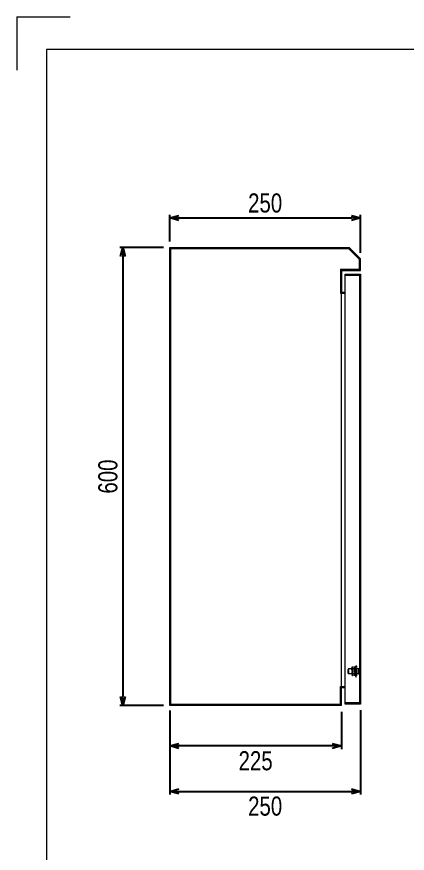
# Model space of a CAD drawing. Header units: millimetres. Extents: x 2216 to 5301, y 1125 to 3316.
# Drawn here: x 2216 to 2727, y 2221 to 3316 of the extents above; entities that cross this region are included whole.
import ezdxf

# ---------------------------------------------------------------- set-up
doc = ezdxf.new("R2010")
doc.units = ezdxf.units.MM
doc.linetypes.add('HIDDEN', pattern=[1.905, 1.27, -0.635])
for name, color, linetype in [('AMLAYER_BENDLINE_BACK', 1, 'HIDDEN'), ('BUSBAR', 3, 'Continuous'), ('FRAME070', 5, 'Continuous'), ('FRAME200', 8, 'Continuous'), ('GR1-1', 3, 'Continuous')]:
    doc.layers.add(name, color=color, linetype=linetype)
doc.styles.add('TAMCO', font='cordia.shx', dxfattribs={"width": 0.8, "height": 25})
doc.dimstyles.new('TAMCO', dxfattribs={"dimtxt": 25, "dimasz": 12, "dimexe": 4, "dimexo": 8, "dimgap": 7, "dimtad": 2, "dimdec": 1, "dimdsep": 46, "dimtxsty": 'TAMCO', "dimblk": 'OPEN30', "dimcen": 2.5, "dimclrd": 4, "dimclre": 4, "dimclrt": 3, "dimadec": 0, "dimazin": 0, "dimtfac": 1, "dimtdec": 1, "dimtmove": 0, "dimatfit": 3, "dimldrblk": 'OPEN30', "dimfxl": 0, "dimarcsym": 0})

# ---------------------------------------------------------------- blocks, each defined once
blk = doc.blocks.new('_Open30')
at = {"color": 0, "linetype": 'ByBlock', "lineweight": -2}
for p, q in [((-1, 0.268), (0, 0)), ((0, 0), (-1, -0.268)), ((0, 0), (-1, 0))]:
    blk.add_line(p, q, dxfattribs=at)
blk = doc.blocks.new('*D47')
at = {"color": 4, "lineweight": -2}
for p, q in [((2408.1, 3014.2), (2350.7, 3014.2)), ((2354.7, 3002.2), (2354.7, 2426.2)), ((2408.1, 2414.2), (2350.7, 2414.2))]:
    blk.add_line(p, q, dxfattribs=at)
at = {"layer": 'DEFPOINTS', "color": 0}
for p in [(2416.1, 3014.2), (2354.7, 2414.2), (2416.1, 2414.2)]:
    blk.add_point(p, dxfattribs=at)
at = {"color": 4, "lineweight": -2, "xscale": 12, "yscale": 12, "zscale": 12}
for p, rotation in [((2354.7, 3014.2), 90), ((2354.7, 2414.2), 270)]:
    blk.add_blockref('_Open30', p, dxfattribs=dict(at, rotation=rotation))
at = {"color": 3, "lineweight": 9, "insert": (2335.2, 2714.2), "char_height": 25, "attachment_point": 5, "rotation": 90, "style": 'TAMCO'}
blk.add_mtext('600', dxfattribs=at)
blk = doc.blocks.new('*D42')
at = {"color": 4, "lineweight": -2}
for p, q in [((2416.1, 3022.2), (2416.1, 3056.8)), ((2666.1, 3007.2), (2666.1, 3056.8)), ((2428.1, 3052.8), (2654.1, 3052.8))]:
    blk.add_line(p, q, dxfattribs=at)
at = {"layer": 'DEFPOINTS', "color": 0}
for p in [(2666.1, 3052.8), (2416.1, 3014.2), (2666.1, 2999.2)]:
    blk.add_point(p, dxfattribs=at)
at = {"color": 4, "lineweight": -2, "xscale": 12, "yscale": 12, "zscale": 12, "rotation": 180}
blk.add_blockref('_Open30', (2416.1, 3052.8), dxfattribs=at)
at = {"color": 4, "lineweight": -2, "xscale": 12, "yscale": 12, "zscale": 12}
blk.add_blockref('_Open30', (2666.1, 3052.8), dxfattribs=at)
at = {"color": 3, "lineweight": 9, "insert": (2541.1, 3072.3), "char_height": 25, "attachment_point": 5, "style": 'TAMCO'}
blk.add_mtext('250', dxfattribs=at)
blk = doc.blocks.new('*D52')
at = {"layer": 'BUSBAR', "color": 4, "lineweight": -2}
for p, q in [((2416.1, 2407.7), (2416.1, 2357.4)), ((2641.1, 2406.2), (2641.1, 2357.4)), ((2629.1, 2361.4), (2428.1, 2361.4))]:
    blk.add_line(p, q, dxfattribs=at)
at = {"layer": 'DEFPOINTS', "color": 0}
for p in [(2416.1, 2415.7), (2641.1, 2414.2), (2416.1, 2361.4)]:
    blk.add_point(p, dxfattribs=at)
at = {"layer": 'BUSBAR', "color": 4, "lineweight": -2, "xscale": 12, "yscale": 12, "zscale": 12, "rotation": 180}
blk.add_blockref('_Open30', (2416.1, 2361.4), dxfattribs=at)
at = {"layer": 'BUSBAR', "color": 4, "lineweight": -2, "xscale": 12, "yscale": 12, "zscale": 12}
blk.add_blockref('_Open30', (2641.1, 2361.4), dxfattribs=at)
at = {"layer": 'BUSBAR', "color": 3, "lineweight": 9, "insert": (2528.6, 2341.9), "char_height": 25, "attachment_point": 5, "style": 'TAMCO'}
blk.add_mtext('225', dxfattribs=at)
blk = doc.blocks.new('*D53')
at = {"layer": 'BUSBAR', "color": 4, "lineweight": -2}
for p, q in [((2416.1, 2406.2), (2416.1, 2298)), ((2666.1, 2408.2), (2666.1, 2298)), ((2428.1, 2302), (2654.1, 2302))]:
    blk.add_line(p, q, dxfattribs=at)
at = {"layer": 'DEFPOINTS', "color": 0}
for p in [(2416.1, 2414.2), (2666.1, 2416.2), (2666.1, 2302)]:
    blk.add_point(p, dxfattribs=at)
at = {"layer": 'BUSBAR', "color": 4, "lineweight": -2, "xscale": 12, "yscale": 12, "zscale": 12, "rotation": 180}
blk.add_blockref('_Open30', (2416.1, 2302), dxfattribs=at)
at = {"layer": 'BUSBAR', "color": 4, "lineweight": -2, "xscale": 12, "yscale": 12, "zscale": 12}
blk.add_blockref('_Open30', (2666.1, 2302), dxfattribs=at)
at = {"layer": 'BUSBAR', "color": 3, "lineweight": 9, "insert": (2541.1, 2282.5), "char_height": 25, "attachment_point": 5, "style": 'TAMCO'}
blk.add_mtext('250', dxfattribs=at)
blk = doc.blocks.new('6X10')
at = {"color": 1, "linetype": 'HIDDEN', "lineweight": 9}
for p, q in [((44520.2, -24181.2), (44520.2, -24186.1)), ((44520.8, -24180.6), (44520.8, -24186.6)), ((44534.4, -24180.6), (44534, -24180.6)), ((44534, -24180.6), (44534, -24180.8)), ((44534.4, -24180.7), (44534, -24180.7)), ((44534.4, -24180.7), (44534, -24180.7)), ((44534.4, -24180.7), (44534, -24180.7)), ((44534, -24180.8), (44534, -24180.7)), ((44534, -24180.7), (44534, -24181.1)), ((44534.4, -24180.8), (44534, -24180.8)), ((44534.4, -24180.8), (44534, -24180.8)), ((44534.4, -24180.9), (44534, -24180.9)), ((44534.4, -24181), (44534, -24181)), ((44534.4, -24181.1), (44534, -24181.1)), ((44534, -24181.4), (44534, -24181.1)), ((44534.4, -24181.2), (44534, -24181.2)), ((44534.4, -24181.4), (44534, -24181.4)), ((44534, -24181.4), (44534, -24182)), ((44534.4, -24181.5), (44534, -24181.5)), ((44534.4, -24181.6), (44534, -24181.6)), ((44534.4, -24181.7), (44534, -24181.7)), ((44534.4, -24181.9), (44534, -24181.9)), ((44534, -24182), (44534, -24182.2)), ((44534.4, -24182.1), (44534, -24182.1)), ((44534.4, -24182.2), (44534, -24182.2)), ((44534, -24182.8), (44534, -24182.2)), ((44534.4, -24182.4), (44534, -24182.4)), ((44534.4, -24182.6), (44534, -24182.6)), ((44534, -24182.8), (44534, -24182.9)), ((44534.4, -24182.8), (44534, -24182.8)), ((44534, -24182.9), (44534, -24183.7)), ((44534.4, -24182.9), (44534, -24182.9)), ((44534.4, -24183.1), (44534, -24183.1)), ((44534.4, -24183.4), (44534, -24183.4)), ((44534.4, -24183.6), (44534, -24183.6)), ((44534.4, -24183.7), (44534, -24183.7)), ((44534, -24184.3), (44534, -24183.7)), ((44534, -24183.7), (44534, -24183.7)), ((44534.4, -24183.9), (44534, -24183.9)), ((44534.4, -24184.2), (44534, -24184.2)), ((44534.4, -24184.3), (44534, -24184.3)), ((44534, -24184.3), (44534, -24184.4)), ((44534, -24184.4), (44534, -24184.5)), ((44534.4, -24184.5), (44534, -24184.5)), ((44534, -24184.5), (44534, -24184.6)), ((44534, -24184.6), (44534, -24185.4)), ((44534.4, -24184.7), (44534, -24184.7)), ((44534.4, -24184.9), (44534, -24184.9)), ((44534.4, -24185.1), (44534, -24185.1)), ((44534.4, -24185.2), (44534, -24185.2)), ((44534.4, -24185.4), (44534, -24185.4)), ((44534, -24185.7), (44534, -24185.4)), ((44534.4, -24185.6), (44534, -24185.6)), ((44534.4, -24185.7), (44534, -24185.7)), ((44534, -24185.7), (44534, -24185.8)), ((44534.4, -24185.8), (44534, -24185.8)), ((44534, -24185.8), (44534, -24186.1)), ((44534.4, -24185.9), (44534, -24185.9)), ((44534.4, -24186.1), (44534, -24186.1)), ((44534, -24186.1), (44534, -24186.6)), ((44534.4, -24186.2), (44534, -24186.2)), ((44534.4, -24186.3), (44534, -24186.3)), ((44534.4, -24186.4), (44534, -24186.4)), ((44534.4, -24186.5), (44534, -24186.5)), ((44534.4, -24186.5), (44534, -24186.5)), ((44534.4, -24186.6), (44534, -24186.6)), ((44534.4, -24186.6), (44534, -24186.6)), ((44534.4, -24186.6), (44534, -24186.6)), ((44534.4, -24186.6), (44534, -24186.6)), ((44534, -24186.6), (44534, -24186.7)), ((44534.6, -24180.6), (44534.4, -24180.6)), ((44534.6, -24180.6), (44534.4, -24180.6)), ((44534.6, -24180.6), (44534.4, -24180.6)), ((44534.4, -24180.6), (44534.4, -24180.8)), ((44534.6, -24180.7), (44534.4, -24180.7)), ((44534.6, -24180.7), (44534.4, -24180.7)), ((44534.4, -24180.7), (44534.4, -24181.4)), ((44534.4, -24180.7), (44534.4, -24180.8)), ((44534.6, -24180.7), (44534.4, -24180.7)), ((44534.6, -24180.7), (44534.4, -24180.7)), ((44534.6, -24180.8), (44534.4, -24180.8)), ((44534.6, -24180.8), (44534.4, -24180.8)), ((44534.6, -24180.9), (44534.4, -24180.9)), ((44534.6, -24181.1), (44534.4, -24181.1)), ((44534.6, -24181.2), (44534.4, -24181.2)), ((44534.6, -24181.4), (44534.4, -24181.4)), ((44534.6, -24181.4), (44534.4, -24181.4)), ((44534.4, -24181.6), (44534.4, -24181.4)), ((44534.4, -24182), (44534.4, -24181.6)), ((44534.6, -24181.7), (44534.4, -24181.7)), ((44534.6, -24181.9), (44534.4, -24181.9)), ((44534.6, -24182), (44534.4, -24182)), ((44534.4, -24182), (44534.4, -24182.9)), ((44534.6, -24182.3), (44534.4, -24182.3)), ((44534.6, -24182.6), (44534.4, -24182.6)), ((44534.6, -24182.6), (44534.4, -24182.6)), ((44534.4, -24183.6), (44534.4, -24182.9)), ((44534.6, -24182.9), (44534.4, -24182.9)), ((44534.4, -24182.9), (44534.4, -24182.9)), ((44534.6, -24183), (44534.4, -24183)), ((44534.6, -24183.3), (44534.4, -24183.3)), ((44534.4, -24183.6), (44534.4, -24183.7)), ((44534.6, -24183.6), (44534.4, -24183.6)), ((44534.4, -24183.6), (44534.4, -24183.6)), ((44534.6, -24183.7), (44534.4, -24183.7)), ((44534.4, -24183.7), (44534.4, -24184.6)), ((44534.6, -24184), (44534.4, -24184)), ((44534.6, -24184.3), (44534.4, -24184.3)), ((44534.6, -24184.4), (44534.4, -24184.4)), ((44534.4, -24185.1), (44534.4, -24184.6)), ((44534.6, -24184.6), (44534.4, -24184.6)), ((44534.6, -24184.7), (44534.4, -24184.7)), ((44534.6, -24185), (44534.4, -24185)), ((44534.4, -24185.2), (44534.4, -24185.1)), ((44534.4, -24185.4), (44534.4, -24185.2)), ((44534.6, -24185.3), (44534.4, -24185.3)), ((44534.4, -24185.4), (44534.4, -24186.1)), ((44534.6, -24185.4), (44534.4, -24185.4)), ((44534.6, -24185.6), (44534.4, -24185.6)), ((44534.6, -24185.9), (44534.4, -24185.9)), ((44534.6, -24185.9), (44534.4, -24185.9)), ((44534.4, -24186.2), (44534.4, -24186.1)), ((44534.6, -24186.1), (44534.4, -24186.1)), ((44534.6, -24186.2), (44534.4, -24186.2)), ((44534.4, -24186.3), (44534.4, -24186.2)), ((44534.4, -24186.6), (44534.4, -24186.3)), ((44534.6, -24186.4), (44534.4, -24186.4)), ((44534.6, -24186.5), (44534.4, -24186.5)), ((44534.4, -24186.6), (44534.4, -24186.9)), ((44534.6, -24186.6), (44534.4, -24186.6)), ((44534.6, -24186.7), (44534.4, -24186.7)), ((44534.6, -24186.8), (44534.4, -24186.8)), ((44534.6, -24186.9), (44534.4, -24186.9)), ((44534.6, -24180.2), (44534.6, -24187.1)), ((44535.2, -24180.2), (44535.2, -24187.1)), ((44534.6, -24186.9), (44534.4, -24186.9)), ((44534.6, -24186.9), (44534.4, -24186.9)), ((44534.6, -24187), (44534.5, -24187)), ((44534.6, -24187), (44534.5, -24187))]:
    blk.add_line(p, q, dxfattribs=at)
for centre, start, end in [((44534.9, -24180.2), 0, 180), ((44534.9, -24187.1), 180, 0)]:
    blk.add_arc(centre, 0.297, start, end, dxfattribs=at)
for points, degree in [([(44520.8, -24180.6), (44520.2, -24181.2)], 1), ([(44520.2, -24186.1), (44520.8, -24186.6)], 1), ([(44534.4, -24180.6), (44534, -24180.6)], 1), ([(44534, -24186.6), (44534.4, -24186.6)], 1), ([(44534.6, -24186.8), (44534.5, -24186.8), (44534.4, -24186.8), (44534.3, -24186.9)], 3), ([(44534.3, -24186.9), (44534.4, -24186.8), (44534.5, -24186.8), (44534.6, -24186.8)], 3), ([(44534.3, -24186.9), (44534.4, -24186.9), (44534.5, -24186.9), (44534.6, -24187)], 3), ([(44534.6, -24180.6), (44534.4, -24180.6)], 1), ([(44535.2, -24180.2), (44535.2, -24180.2)], 1), ([(44534.5, -24187), (44534.6, -24187)], 1), ([(44535.2, -24187.1), (44535.2, -24187.1)], 1)]:
    blk.add_open_spline(points, degree=degree, dxfattribs=at)
at = {"color": 1, "lineweight": 9}
for points in [[(44534, -24180.6), (44520.8, -24180.6)], [(44520.8, -24186.6), (44534, -24186.6)]]:
    blk.add_open_spline(points, degree=1, dxfattribs=at)
at = {"color": 1, "linetype": 'HIDDEN', "lineweight": 9}
for points, knots in [([(44534, -24180.6), (44534.1, -24180.6), (44534.3, -24180.5), (44534.5, -24180.3), (44534.6, -24180.3)], [0, 0, 0, 0, 0.559493, 1, 1, 1, 1]), ([(44534.6, -24180.3), (44534.5, -24180.4), (44534.3, -24180.5), (44534.1, -24180.6), (44534, -24180.7)], [0, 0, 0, 0, 0.374625, 1, 1, 1, 1]), ([(44534.6, -24180.3), (44534.5, -24180.3), (44534.3, -24180.4), (44534.1, -24180.6), (44534, -24180.6)], [0, 0, 0, 0, 0.374628, 1, 1, 1, 1]), ([(44534, -24180.7), (44534.1, -24180.6), (44534.3, -24180.5), (44534.5, -24180.4), (44534.6, -24180.3)], [0, 0, 0, 0, 0.625374, 1, 1, 1, 1]), ([(44534.6, -24180.4), (44534.5, -24180.5), (44534.3, -24180.6), (44534.1, -24180.7), (44534, -24180.8)], [0, 0, 0, 0, 0.440506, 1, 1, 1, 1]), ([(44534, -24180.8), (44534.1, -24180.7), (44534.3, -24180.6), (44534.5, -24180.5), (44534.6, -24180.4)], [0, 0, 0, 0, 0.559495, 1, 1, 1, 1]), ([(44534, -24180.9), (44534.1, -24180.8), (44534.3, -24180.8), (44534.5, -24180.7), (44534.6, -24180.6)], [0, 0, 0, 0, 0.625372, 1, 1, 1, 1]), ([(44534.6, -24180.8), (44534.5, -24180.8), (44534.3, -24180.6), (44534.1, -24180.7), (44534, -24180.7)], [0, 0, 0, 0, 0.440505, 1, 1, 1, 1]), ([(44534.6, -24180.8), (44534.5, -24180.8), (44534.3, -24180.5), (44534.1, -24180.6), (44534, -24180.7)], [0, 0, 0, 0, 0.374628, 1, 1, 1, 1]), ([(44534.6, -24180.9), (44534.5, -24180.9), (44534.3, -24181), (44534.1, -24181.1), (44534, -24181.1)], [0, 0, 0, 0, 0.374627, 1, 1, 1, 1]), ([(44534, -24181.2), (44534.1, -24181.1), (44534.3, -24181), (44534.5, -24180.9), (44534.6, -24180.9)], [0, 0, 0, 0, 0.625375, 1, 1, 1, 1]), ([(44534, -24181.4), (44534.1, -24181.3), (44534.3, -24181.2), (44534.5, -24181.2), (44534.6, -24181.1)], [0, 0, 0, 0, 0.625374, 1, 1, 1, 1]), ([(44534.6, -24181.2), (44534.5, -24181.2), (44534.3, -24181.3), (44534.1, -24181.4), (44534, -24181.4)], [0, 0, 0, 0, 0.374628, 1, 1, 1, 1]), ([(44534, -24181.7), (44534.1, -24181.6), (44534.3, -24181.6), (44534.5, -24181.5), (44534.6, -24181.4)], [0, 0, 0, 0, 0.625372, 1, 1, 1, 1]), ([(44534.6, -24181.8), (44534.5, -24181.8), (44534.3, -24181.9), (44534.1, -24182), (44534, -24182)], [0, 0, 0, 0, 0.374626, 1, 1, 1, 1]), ([(44534.6, -24181.8), (44534.4, -24181.8), (44534.2, -24181.9), (44534, -24181.9), (44534, -24181.9)], [0, 0, 0, 0, 0.950163, 1, 1, 1, 1]), ([(44534, -24182.3), (44534.1, -24182.2), (44534.3, -24182.2), (44534.5, -24182.2), (44534.6, -24182.1)], [0, 0, 0, 0, 0.625372, 1, 1, 1, 1]), ([(44534.6, -24182.5), (44534.5, -24182.5), (44534.3, -24182.5), (44534.1, -24182.5), (44534, -24182.6)], [0, 0, 0, 0, 0.440506, 1, 1, 1, 1]), ([(44534, -24182.6), (44534, -24182.6), (44534.2, -24182.6), (44534.4, -24182.5), (44534.6, -24182.5)], [0, 0, 0, 0, 0.049836, 1, 1, 1, 1]), ([(44534.6, -24182.9), (44534.5, -24182.9), (44534.3, -24182.9), (44534.1, -24183), (44534, -24183)], [0, 0, 0, 0, 0.374622, 1, 1, 1, 1]), ([(44534, -24182.9), (44534.1, -24182.9), (44534.3, -24182.9), (44534.5, -24182.9), (44534.6, -24182.9)], [0, 0, 0, 0, 0.625373, 1, 1, 1, 1]), ([(44534, -24183.3), (44534.1, -24183.3), (44534.3, -24183.3), (44534.5, -24183.3), (44534.6, -24183.2)], [0, 0, 0, 0, 0.559496, 1, 1, 1, 1]), ([(44534.6, -24183.6), (44534.5, -24183.7), (44534.3, -24183.7), (44534.1, -24183.7), (44534, -24183.7)], [0, 0, 0, 0, 0.374629, 1, 1, 1, 1]), ([(44534.6, -24183.6), (44534.5, -24183.6), (44534.3, -24183.6), (44534.1, -24183.6), (44534, -24183.6)], [0, 0, 0, 0, 0.374629, 1, 1, 1, 1]), ([(44534, -24184), (44534, -24184), (44534.2, -24184), (44534.4, -24184), (44534.6, -24184)], [0, 0, 0, 0, 0.049836, 1, 1, 1, 1]), ([(44534.6, -24184.4), (44534.5, -24184.4), (44534.3, -24184.4), (44534.1, -24184.3), (44534, -24184.3)], [0, 0, 0, 0, 0.374627, 1, 1, 1, 1]), ([(44534, -24184.4), (44534.1, -24184.4), (44534.3, -24184.4), (44534.5, -24184.4), (44534.6, -24184.4)], [0, 0, 0, 0, 0.625373, 1, 1, 1, 1]), ([(44534, -24184.6), (44534.1, -24184.7), (44534.3, -24184.7), (44534.5, -24184.8), (44534.6, -24184.8)], [0, 0, 0, 0, 0.559496, 1, 1, 1, 1]), ([(44534.6, -24184.8), (44534.4, -24184.8), (44534.2, -24184.8), (44534, -24184.7), (44534, -24184.7)], [0, 0, 0, 0, 0.950164, 1, 1, 1, 1]), ([(44534, -24185), (44534.1, -24185.1), (44534.3, -24185.1), (44534.5, -24185.1), (44534.6, -24185.2)], [0, 0, 0, 0, 0.625375, 1, 1, 1, 1]), ([(44534.6, -24185.5), (44534.5, -24185.5), (44534.3, -24185.4), (44534.1, -24185.3), (44534, -24185.3)], [0, 0, 0, 0, 0.374626, 1, 1, 1, 1]), ([(44534.6, -24185.5), (44534.5, -24185.5), (44534.3, -24185.4), (44534.1, -24185.4), (44534, -24185.4)], [0, 0, 0, 0, 0.440506, 1, 1, 1, 1]), ([(44534, -24185.6), (44534.1, -24185.7), (44534.3, -24185.7), (44534.5, -24185.8), (44534.6, -24185.9)], [0, 0, 0, 0, 0.625376, 1, 1, 1, 1]), ([(44534.6, -24186.1), (44534.5, -24186.1), (44534.3, -24186), (44534.1, -24185.9), (44534, -24185.9)], [0, 0, 0, 0, 0.374626, 1, 1, 1, 1]), ([(44534, -24185.9), (44534.1, -24186), (44534.3, -24186), (44534.5, -24186.1), (44534.6, -24186.1)], [0, 0, 0, 0, 0.625374, 1, 1, 1, 1]), ([(44534, -24186.1), (44534.1, -24186.2), (44534.3, -24186.3), (44534.5, -24186.4), (44534.6, -24186.4)], [0, 0, 0, 0, 0.625373, 1, 1, 1, 1]), ([(44534.6, -24186.4), (44534.5, -24186.4), (44534.3, -24186.3), (44534.1, -24186.2), (44534, -24186.2)], [0, 0, 0, 0, 0.37463, 1, 1, 1, 1]), ([(44534, -24186.4), (44534.1, -24186.4), (44534.3, -24186.5), (44534.5, -24186.6), (44534.6, -24186.7)], [0, 0, 0, 0, 0.625374, 1, 1, 1, 1]), ([(44534.6, -24186.9), (44534.4, -24186.8), (44534.2, -24186.7), (44534, -24186.5), (44534, -24186.5)], [0, 0, 0, 0, 0.950164, 1, 1, 1, 1]), ([(44534.6, -24186.9), (44534.5, -24186.8), (44534.3, -24186.7), (44534.1, -24186.6), (44534, -24186.6)], [0, 0, 0, 0, 0.374625, 1, 1, 1, 1]), ([(44534, -24186.7), (44534.1, -24186.8), (44534.3, -24186.9), (44534.5, -24187), (44534.6, -24187.1)], [0, 0, 0, 0, 0.625372, 1, 1, 1, 1]), ([(44534.1, -24180.6), (44534.2, -24180.6), (44534.4, -24180.7), (44534.5, -24180.6), (44534.6, -24180.6)], [0.1790506, 0.1790506, 0.1790506, 0.1790506, 0.6253726, 1, 1, 1, 1]), ([(44534.6, -24187), (44534.5, -24187), (44534.4, -24186.9), (44534.3, -24186.8), (44534.2, -24186.8)], [0, 0, 0, 0, 0.3746281, 0.6864114, 0.6864114, 0.6864114, 0.6864114]), ([(44534.6, -24187), (44534.5, -24186.9), (44534.4, -24186.8), (44534.3, -24186.9), (44534.3, -24186.9)], [0, 0, 0, 0, 0.3746265, 0.4980991, 0.4980991, 0.4980991, 0.4980991]), ([(44534.3, -24186.9), (44534.3, -24186.9), (44534.4, -24186.8), (44534.5, -24186.9), (44534.6, -24186.9)], [0.4828472, 0.4828472, 0.4828472, 0.4828472, 0.6253746, 1, 1, 1, 1])]:
    blk.add_open_spline(points, degree=3, knots=knots, dxfattribs=at)
at = {"layer": 'AMLAYER_BENDLINE_BACK', "color": 1, "lineweight": 9}
for p, q in [((44525.3, -24178.7), (44525.3, -24181.9)), ((44525.3, -24181.9), (44525.3, -24186.8)), ((44525.3, -24186.8), (44525.3, -24188.6)), ((44525.6, -24181.1), (44525.6, -24186.1)), ((44529.5, -24178.2), (44525.9, -24178.2)), ((44529.5, -24179.2), (44525.9, -24179.2)), ((44529.5, -24182.7), (44525.9, -24182.7)), ((44529.5, -24184.6), (44525.9, -24184.6)), ((44530.2, -24176.9), (44530.2, -24190.4)), ((44530.9, -24182.8), (44530.9, -24181.1)), ((44530.9, -24186.1), (44530.9, -24182.8)), ((44531.2, -24186.6), (44531.2, -24180.6)), ((44531.3, -24177.1), (44531.3, -24190.2)), ((44529.5, -24188.1), (44525.9, -24188.1)), ((44529.5, -24189.1), (44525.9, -24189.1))]:
    blk.add_line(p, q, dxfattribs=at)
for centre, start, end in [((44530.7, -24177.1), 0, 160), ((44530.7, -24190.2), 200, 0)]:
    blk.add_arc(centre, 0.567, start, end, dxfattribs=at)
for points, knots in [([(44525.9, -24178.2), (44525.6, -24178.4), (44525.3, -24178.5), (44525.3, -24178.7), (44525.3, -24178.7)], [0, 0, 0, 0, 0.896037, 1, 1, 1, 1]), ([(44525.3, -24180.5), (44525.3, -24179.9), (44525.4, -24179.1), (44525.8, -24178.4), (44525.9, -24178.2)], [0, 0, 0, 0, 0.801464, 1, 1, 1, 1]), ([(44525.3, -24178.7), (44525.3, -24178.8), (44525.4, -24179), (44525.8, -24179.2), (44525.9, -24179.2)], [0, 0, 0, 0, 0.801462, 1, 1, 1, 1]), ([(44525.9, -24179.2), (44525.8, -24179.4), (44525.4, -24180.3), (44525.3, -24181.2), (44525.3, -24181.9)], [0, 0, 0, 0, 0.263254, 1, 1, 1, 1]), ([(44525.9, -24182.7), (44525.6, -24182), (44525.3, -24181.3), (44525.3, -24180.5), (44525.3, -24180.5)], [0, 0, 0, 0, 0.896037, 1, 1, 1, 1]), ([(44525.3, -24181.9), (44525.3, -24182), (44525.3, -24182.9), (44525.5, -24183.8), (44525.9, -24184.6), (44525.9, -24184.6)], [0, 0, 0, 0, 0.148485, 0.965571, 1, 1, 1, 1]), ([(44525.9, -24182.7), (44525.8, -24182.9), (44525.4, -24183.8), (44525.3, -24184.7), (44525.3, -24185.4)], [0, 0, 0, 0, 0.263254, 1, 1, 1, 1]), ([(44525.9, -24184.6), (44525.6, -24185.2), (44525.3, -24186), (44525.3, -24186.7), (44525.3, -24186.8)], [0, 0, 0, 0, 0.896036, 1, 1, 1, 1]), ([(44525.3, -24185.4), (44525.3, -24185.5), (44525.3, -24186.4), (44525.5, -24187.3), (44525.9, -24188.1), (44525.9, -24188.1)], [0, 0, 0, 0, 0.148485, 0.965571, 1, 1, 1, 1]), ([(44525.3, -24186.8), (44525.3, -24187.4), (44525.4, -24188.2), (44525.8, -24188.9), (44525.9, -24189.1)], [0, 0, 0, 0, 0.801462, 1, 1, 1, 1]), ([(44529.5, -24179.2), (44529.4, -24179), (44529.1, -24178.7), (44529.4, -24178.4), (44529.5, -24178.2)], [0, 0, 0, 0, 0.492148, 1, 1, 1, 1]), ([(44529.5, -24178.2), (44529.4, -24179), (44529.1, -24180.5), (44529.4, -24181.9), (44529.5, -24182.7)], [0, 0, 0, 0, 0.492148, 1, 1, 1, 1]), ([(44529.5, -24184.6), (44529.4, -24183.7), (44529.1, -24181.9), (44529.4, -24180.1), (44529.5, -24179.2)], [0, 0, 0, 0, 0.492148, 1, 1, 1, 1]), ([(44529.5, -24182.7), (44529.4, -24183.6), (44529.1, -24185.4), (44529.4, -24187.2), (44529.5, -24188.1)], [0, 0, 0, 0, 0.492148, 1, 1, 1, 1]), ([(44529.5, -24189.1), (44529.4, -24188.3), (44529.1, -24186.8), (44529.4, -24185.3), (44529.5, -24184.6)], [0, 0, 0, 0, 0.492149, 1, 1, 1, 1]), ([(44529.5, -24178.2), (44529.6, -24178.2), (44529.7, -24178.2), (44529.8, -24178.2), (44529.9, -24178.1), (44529.9, -24178), (44529.9, -24178), (44529.9, -24178)], [0, 0, 0, 0, 0.236183, 0.471396, 0.73246, 0.992086, 1, 1, 1, 1]), ([(44529.9, -24179), (44529.9, -24179), (44529.9, -24179), (44529.9, -24179.1), (44529.8, -24179.1), (44529.7, -24179.2), (44529.6, -24179.2), (44529.5, -24179.2)], [0, 0, 0, 0, 0.007913, 0.26753, 0.528598, 0.763816, 1, 1, 1, 1]), ([(44529.5, -24182.7), (44529.6, -24182.7), (44529.7, -24182.7), (44529.8, -24182.7), (44529.9, -24182.7), (44529.9, -24182.7), (44529.9, -24182.6), (44529.9, -24182.6)], [0, 0, 0, 0, 0.236186, 0.471401, 0.732468, 0.992093, 1, 1, 1, 1]), ([(44529.9, -24184.6), (44529.9, -24184.6), (44529.9, -24184.6), (44529.9, -24184.6), (44529.8, -24184.6), (44529.7, -24184.6), (44529.6, -24184.6), (44529.5, -24184.6)], [0, 0, 0, 0, 0.007907, 0.267531, 0.528599, 0.763814, 1, 1, 1, 1]), ([(44529.9, -24178), (44529.9, -24178), (44529.7, -24178.2), (44529.5, -24178.6), (44529.8, -24178.8), (44529.9, -24179)], [0, 0, 0, 0, 0.118084, 0.592259, 1, 1, 1, 1]), ([(44529.9, -24182.6), (44529.9, -24182.5), (44529.7, -24181.6), (44529.5, -24180), (44529.8, -24178.6), (44529.9, -24178)], [0, 0, 0, 0, 0.118083, 0.592258, 1, 1, 1, 1]), ([(44529.6, -24178.3), (44529.6, -24178.3), (44529.6, -24178.3), (44529.7, -24178.3), (44529.8, -24178.2), (44529.8, -24178.1)], [0, 0, 0, 0, 0.006763, 0.854115, 1, 1, 1, 1]), ([(44529.9, -24179), (44529.9, -24179.2), (44529.7, -24180.3), (44529.5, -24182.2), (44529.8, -24183.9), (44529.9, -24184.6)], [0, 0, 0, 0, 0.118083, 0.592258, 1, 1, 1, 1]), ([(44529.9, -24188.3), (44529.9, -24188.1), (44529.7, -24187), (44529.5, -24185.1), (44529.8, -24183.4), (44529.9, -24182.6)], [0, 0, 0, 0, 0.118083, 0.592259, 1, 1, 1, 1]), ([(44529.9, -24184.6), (44529.9, -24184.8), (44529.7, -24185.7), (44529.5, -24187.3), (44529.8, -24188.7), (44529.9, -24189.3)], [0, 0, 0, 0, 0.118083, 0.592258, 1, 1, 1, 1]), ([(44525.9, -24189.1), (44525.6, -24188.9), (44525.3, -24188.8), (44525.3, -24188.6), (44525.3, -24188.6)], [0, 0, 0, 0, 0.896037, 1, 1, 1, 1]), ([(44529.5, -24188.1), (44529.4, -24188.3), (44529.1, -24188.6), (44529.4, -24188.9), (44529.5, -24189.1)], [0, 0, 0, 0, 0.492148, 1, 1, 1, 1]), ([(44529.5, -24188.1), (44529.6, -24188.1), (44529.7, -24188.1), (44529.8, -24188.2), (44529.9, -24188.2), (44529.9, -24188.3), (44529.9, -24188.3), (44529.9, -24188.3)], [0, 0, 0, 0, 0.236185, 0.471399, 0.732462, 0.992087, 1, 1, 1, 1]), ([(44529.9, -24189.3), (44529.9, -24189.3), (44529.9, -24189.3), (44529.9, -24189.2), (44529.8, -24189.1), (44529.7, -24189.1), (44529.6, -24189.1), (44529.5, -24189.1)], [0, 0, 0, 0, 0.007914, 0.267531, 0.5286, 0.763815, 1, 1, 1, 1]), ([(44529.8, -24189.1), (44529.7, -24189), (44529.5, -24188.7), (44529.8, -24188.5), (44529.9, -24188.3)], [0, 0, 0, 0, 0.500552, 1, 1, 1, 1])]:
    blk.add_open_spline(points, degree=3, knots=knots, dxfattribs=at)
for points in [[(44525.6, -24181.1), (44525.3, -24180.6)], [(44525.3, -24186.6), (44525.6, -24186.1)], [(44530.9, -24181.1), (44525.6, -24181.1)], [(44525.6, -24186.1), (44530.9, -24186.1)], [(44530.2, -24176.9), (44529.7, -24178.3)], [(44529.8, -24178.1), (44529.8, -24178.1)], [(44531.2, -24180.6), (44530.9, -24181.1)], [(44530.9, -24186.1), (44531.2, -24186.6)], [(44531.3, -24180.6), (44531.2, -24180.6)], [(44531.2, -24186.6), (44531.3, -24186.6)], [(44529.7, -24189), (44530.2, -24190.4)], [(44529.7, -24189), (44529.7, -24189)], [(44529.8, -24189.2), (44529.8, -24189.1)]]:
    blk.add_open_spline(points, degree=1, dxfattribs=at)

msp = doc.modelspace()

# ---------------------------------------------------------------- linework, layer by layer
at = {"lineweight": 9}
for p, q in [((2416.1, 3014.24), (2651.1, 3014.24)), ((2416.1, 3012.74), (2650.48, 3012.74)), ((2650.48, 3012.74), (2664.6, 2998.62)), ((2651.1, 3014.24), (2666.1, 2999.24)), ((2664.6, 2984.24), (2664.6, 2998.62)), ((2666.1, 2984.24), (2666.1, 2999.24)), ((2639.6, 2985.74), (2666.1, 2985.74)), ((2639.6, 2985.74), (2639.6, 2954.24)), ((2639.6, 2984.24), (2666.1, 2984.24)), ((2641.1, 2985.74), (2641.1, 2954.24)), ((2646.1, 2979.24), (2666.1, 2979.24)), ((2646.1, 2416.24), (2646.1, 2979.24)), ((2646.1, 2977.74), (2666.1, 2977.74)), ((2664.6, 2979.24), (2664.6, 2416.24)), ((2666.1, 2979.24), (2666.1, 2416.24)), ((2639.6, 2955.74), (2646.1, 2955.74)), ((2639.6, 2954.24), (2646.1, 2954.24)), ((2641.1, 2414.24), (2641.1, 2954.24)), ((2639.6, 2414.24), (2639.6, 2439.24)), ((2639.6, 2439.24), (2646.1, 2439.24)), ((2646.1, 2437.74), (2639.6, 2437.74)), ((2641.1, 2414.24), (2641.1, 2439.24)), ((2641.1, 2415.74), (2416.1, 2415.74)), ((2641.1, 2414.24), (2416.1, 2414.24)), ((2666.1, 2417.74), (2646.1, 2417.74)), ((2666.1, 2416.24), (2646.1, 2416.24))]:
    msp.add_line(p, q, dxfattribs=at)
at = {"layer": 'FRAME070', "lineweight": 9}
for p, q in [((5256.08, 3273.22), (2254.77, 3273.22)), ((2254.77, 3273.22), (2254.77, 1185.48)), ((5256.08, 3273.22), (2254.77, 3273.22)), ((2254.77, 3273.22), (2254.77, 1185.48))]:
    msp.add_line(p, q, dxfattribs=at)
at = {"layer": 'FRAME200', "lineweight": 9}
for q in [(2285.69, 3316.33), (2215.69, 3246.34), (2285.69, 3316.33), (2215.69, 3246.34)]:
    msp.add_line((2215.69, 3316.33), q, dxfattribs=at)
at = {"layer": 'GR1-1', "color": 0, "linetype": 'Continuous', "lineweight": 9}
for p, q in [((2416.1, 2414.24), (2416.1, 3014.24)), ((2417.6, 2414.24), (2417.6, 3014.24)), ((2641.1, 2415.74), (2416.1, 2415.74)), ((2639.8, 2415.74), (2638.3, 2415.74))]:
    msp.add_line(p, q, dxfattribs=at)

# ---------------------------------------------------------------- block references
at = {"layer": 'BUSBAR', "color": 2, "lineweight": 9}
msp.add_blockref('6X10', (-41870.6, 26642.89), dxfattribs=at)

# ---------------------------------------------------------------- dimensions: what is measured, and where the dimension line sits
at = {"lineweight": 9}
dim = msp.add_linear_dim(base=(2666.1, 3052.79), p1=(2416.1, 3014.24), p2=(2666.1, 2999.24), dimstyle='TAMCO', dxfattribs=at)
dim.commit()
dim.dimension.update_dxf_attribs({"geometry": '*D42', "text_midpoint": (2541.1, 3072.29)})
dim = msp.add_linear_dim(base=(2354.71, 2414.24), p1=(2416.1, 3014.24), p2=(2416.1, 2414.24), angle=90, dimstyle='TAMCO', dxfattribs=at)
dim.commit()
dim.dimension.update_dxf_attribs({"geometry": '*D47', "text_midpoint": (2335.21, 2714.24)})
at = {"layer": 'BUSBAR', "color": 2, "lineweight": 9}
for base, p1, p2, picture, middle in [((2666.1, 2302.04), (2416.1, 2414.24), (2666.1, 2416.24), '*D53', (2541.1, 2282.54)), ((2416.1, 2361.39), (2641.1, 2414.24), (2416.1, 2415.74), '*D52', (2528.6, 2341.89))]:
    dim = msp.add_linear_dim(base=base, p1=p1, p2=p2, dimstyle='TAMCO', dxfattribs=at)
    dim.commit()
    dim.dimension.update_dxf_attribs({"geometry": picture, "text_midpoint": middle})

doc.saveas('drawing.dxf')
